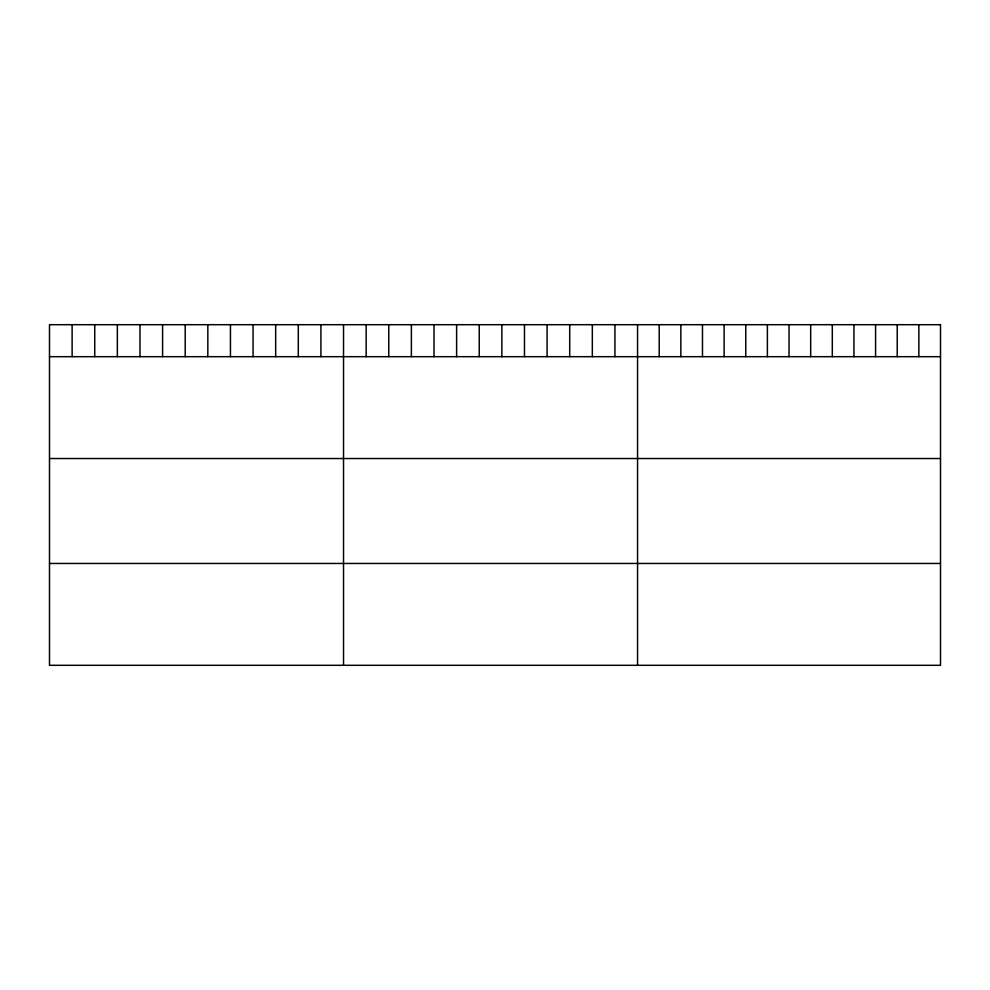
<?xml version="1.0" encoding="UTF-8"?>
<svg xmlns="http://www.w3.org/2000/svg" width="990" height="990" viewBox="0 0 990 990"><rect width="100%" height="100%" fill="white"/><g stroke="black" fill="none" stroke-linecap="round" stroke-linejoin="round"><path stroke-width="1.49" d="M49.5 356.685L940.5 356.685M49.5 458.531L940.5 458.531M49.5 563.458L940.5 563.458M918.856 324.695L918.856 356.685M897.225 324.695L897.225 356.685M875.581 324.695L875.581 356.685M853.949 324.695L853.949 356.685M832.305 324.695L832.305 356.685M810.674 324.695L810.674 356.685M789.03 324.695L789.03 356.685M767.386 324.695L767.386 356.685M745.755 324.695L745.755 356.685M724.111 324.695L724.111 356.685M702.479 324.695L702.479 356.685M680.835 324.695L680.835 356.685M659.204 324.695L659.204 356.685M637.56 324.695L637.56 665.305M614.939 324.695L614.939 356.685M592.329 324.695L592.329 356.685M569.708 324.695L569.708 356.685M547.086 324.695L547.086 356.685M524.477 324.695L524.477 356.685M501.856 324.695L501.856 356.685M479.234 324.695L479.234 356.685M456.613 324.695L456.613 356.685M434.004 324.695L434.004 356.685M411.382 324.695L411.382 356.685M388.761 324.695L388.761 356.685M366.151 324.695L366.151 356.685M343.53 324.695L343.53 665.305M320.909 324.695L320.909 356.685M298.299 324.695L298.299 356.685M275.678 324.695L275.678 356.685M253.056 324.695L253.056 356.685M230.447 324.695L230.447 356.685M207.826 324.695L207.826 356.685M185.204 324.695L185.204 356.685M162.583 324.695L162.583 356.685M139.974 324.695L139.974 356.685M117.352 324.695L117.352 356.685M94.731 324.695L94.731 356.685M72.121 324.695L72.121 356.685M940.5 324.695L49.5 324.695L49.5 665.305L940.5 665.305L940.5 324.695"/></g></svg>
